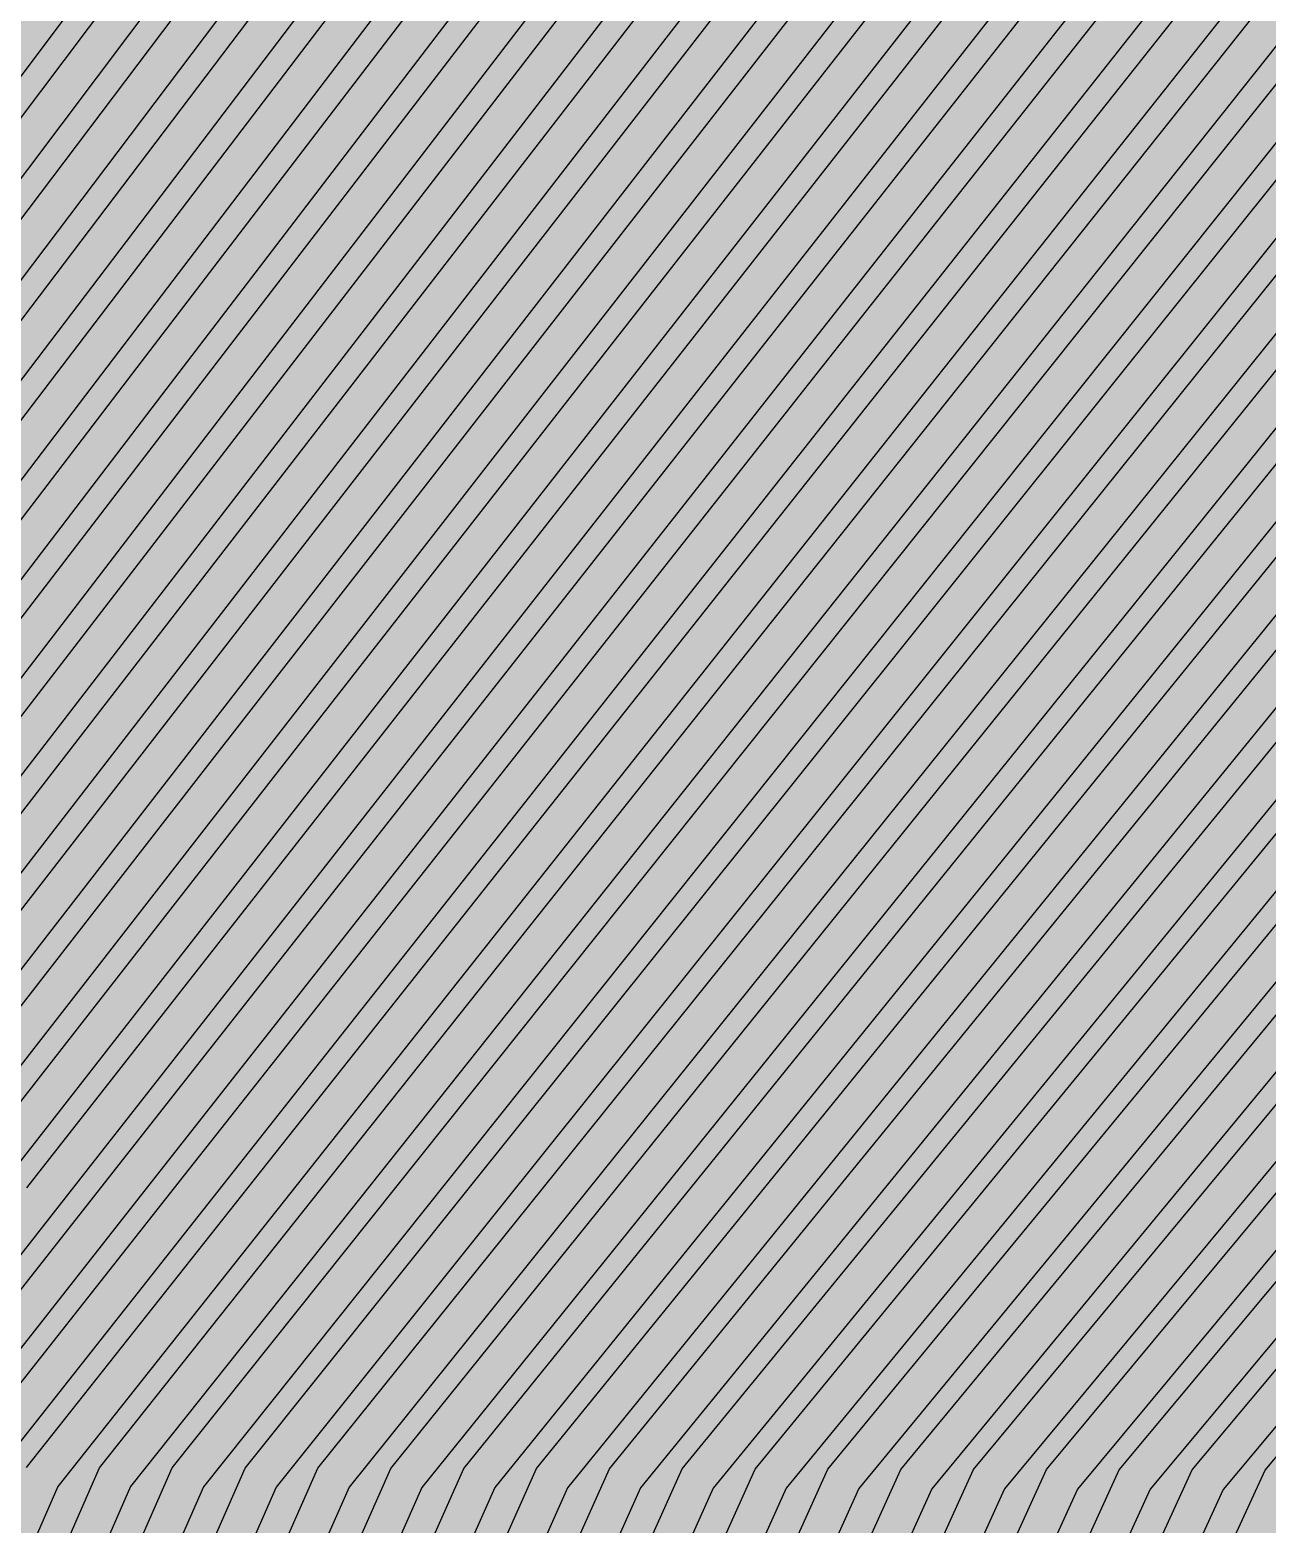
# Model space of a CAD drawing. Header units: metres. Extents: x -7231 to 10969, y -37556 to 1873.
# Drawn here: x 2999.5 to 3067.8, y -18684.9 to -18602.4 of the extents above; entities that cross this region are included whole.
import ezdxf

# ---------------------------------------------------------------- set-up
doc = ezdxf.new("R2010")
doc.units = ezdxf.units.M
for name, color, linetype in [('Metal1', 4, 'CONTINUOUS'), ('Metal2', 3, 'CONTINUOUS'), ('Polyimide', 7, 'CONTINUOUS')]:
    doc.layers.add(name, color=color, linetype=linetype)

msp = doc.modelspace()

# ---------------------------------------------------------------- hatches: boundary and pattern name
at = {"layer": 'Polyimide'}
msp.add_hatch(color=7, dxfattribs=at).paths.add_polyline_path([(4065.685, -467.996), (4066.672, -501.995), (4068.513, -535.993), (4071.413, -569.991), (4075.544, -603.989), (4081.042, -637.988), (4088.01, -671.986), (4096.523, -705.984), (4106.624, -739.982), (4118.329, -773.98), (4131.629, -807.979), (4146.494, -841.977), (4162.868, -875.975), (4180.679, -909.973), (4199.833, -943.972), (4220.224, -977.97), (4241.727, -1011.968), (4264.208, -1045.966), (4287.52, -1079.964), (4311.508, -1113.963), (4336.009, -1147.961), (4360.855, -1181.959), (4385.875, -1215.957), (4410.895, -1249.956), (4435.741, -1283.954), (4460.242, -1317.952), (4484.23, -1351.95), (4507.542, -1385.948), (4530.023, -1419.947), (4551.526, -1453.945), (4571.917, -1487.943), (4591.071, -1521.941), (4608.882, -1555.94), (4625.256, -1589.938), (4640.121, -1623.936), (4653.421, -1657.934), (4665.126, -1691.932), (4675.227, -1725.931), (4683.74, -1759.929), (4690.708, -1793.927), (4696.206, -1827.925), (4700.337, -1861.924), (4703.237, -1895.922), (4705.078, -1929.92), (4706.065, -1963.918), (4706.444, -1997.916), (4706.5, -2031.915), (4706.5, -4793.022), (4709.95, -4838.39), (4720.222, -4882.714), (4737.078, -4924.976), (4760.131, -4964.202), (4788.851, -4999.49), (4822.578, -5030.03), (4860.534, -5055.118), (4901.849, -5074.177), (4901.849, -5074.177), (4970.678, -5105.229), (5034.704, -5145.258), (5092.763, -5193.537), (5143.8, -5249.187), (5186.885, -5311.198), (5221.237, -5378.441), (5246.229, -5449.694), (5261.409, -5523.662), (5266.5, -5599), (5261.409, -5674.338), (5246.229, -5748.306), (5221.237, -5819.559), (5186.885, -5886.802), (5143.8, -5948.813), (5092.763, -6004.463), (5034.704, -6052.742), (4970.678, -6092.771), (4901.849, -6123.823), (4860.534, -6142.882), (4822.578, -6167.97), (4788.851, -6198.51), (4760.131, -6233.798), (4737.078, -6273.024), (4720.222, -6315.286), (4709.95, -6359.61), (4706.5, -6404.978), (4706.5, -9221.517), (4709.95, -9266.885), (4720.222, -9311.209), (4737.078, -9353.47), (4760.131, -9392.696), (4788.851, -9427.985), (4822.578, -9458.524), (4860.534, -9483.612), (4901.849, -9502.672), (4970.678, -9533.723), (5034.704, -9573.752), (5092.763, -9622.031), (5143.8, -9677.682), (5186.885, -9739.692), (5221.237, -9806.936), (5246.229, -9878.189), (5261.409, -9952.157), (5266.5, -10027.494), (5261.409, -10102.832), (5246.229, -10176.8), (5221.237, -10248.053), (5186.885, -10315.297), (5143.8, -10377.307), (5092.763, -10432.958), (5034.704, -10481.237), (4970.678, -10521.266), (4901.849, -10552.317), (4860.534, -10571.377), (4822.578, -10596.465), (4788.851, -10627.004), (4760.131, -10662.293), (4737.078, -10701.519), (4720.222, -10743.78), (4709.95, -10788.104), (4706.5, -10833.472), (4706.5, -13650.011), (4709.95, -13695.379), (4720.222, -13739.703), (4737.078, -13781.964), (4760.131, -13821.191), (4788.851, -13856.479), (4822.578, -13887.019), (4860.534, -13912.107), (4901.849, -13931.166), (4970.678, -13962.218), (5034.704, -14002.247), (5092.763, -14050.526), (5143.8, -14106.176), (5186.885, -14168.187), (5221.237, -14235.43), (5246.229, -14306.683), (5261.409, -14380.651), (5266.5, -14455.989), (5261.409, -14531.327), (5246.229, -14605.295), (5221.237, -14676.548), (5186.885, -14743.791), (5143.8, -14805.802), (5092.763, -14861.452), (5034.704, -14909.731), (4970.678, -14949.76), (4901.849, -14980.812), (4860.534, -14999.871), (4822.578, -15024.959), (4788.851, -15055.499), (4760.131, -15090.787), (4737.078, -15130.013), (4720.222, -15172.275), (4709.95, -15216.599), (4706.5, -15261.967), (4706.5, -15455.989), (4720.946, -15750.04), (4764.144, -16041.26), (4835.679, -16326.843), (4934.861, -16604.039), (5060.736, -16870.179), (5212.091, -17122.7), (5387.469, -17359.169), (5585.18, -17577.309), (5803.32, -17775.02), (6039.789, -17950.398), (6292.31, -18101.753), (6558.45, -18227.628), (6835.646, -18326.81), (7121.229, -18398.345), (7412.449, -18441.543), (7706.5, -18455.989), (9969.006, -18455.989), (10047.42, -18459.841), (10125.078, -18471.361), (10201.234, -18490.437), (10275.153, -18516.885), (10346.123, -18550.452), (10413.462, -18590.813), (10476.521, -18637.581), (10534.691, -18690.304), (10587.414, -18748.474), (10634.182, -18811.533), (10674.543, -18878.872), (10708.11, -18949.842), (10734.558, -19023.761), (10753.634, -19099.917), (10765.154, -19177.575), (10769.006, -19255.989), (10769.006, -20895.799), (10730.236, -20951.41), (10694.602, -21009.081), (10662.212, -21068.634), (10633.167, -21129.888), (10607.555, -21192.656), (10585.454, -21256.743), (10566.932, -21321.956), (10552.046, -21388.093), (10540.842, -21454.952), (10533.353, -21522.329), (10529.603, -21590.016), (10529.603, -21657.808), (10533.353, -21725.496), (10540.842, -21792.872), (10552.046, -21859.732), (10566.932, -21925.869), (10585.454, -21991.081), (10607.555, -22055.169), (10633.167, -22117.936), (10662.212, -22179.19), (10694.602, -22238.743), (10730.236, -22296.414), (10769.006, -22352.025), (10769.006, -32454.235), (10728.741, -32510.486), (10691.716, -32568.919), (10658.048, -32629.35), (10627.845, -32691.585), (10601.204, -32755.425), (10578.208, -32820.667), (10558.932, -32887.104), (10543.437, -32954.522), (10531.772, -33022.708), (10523.975, -33091.443), (10520.07, -33160.509), (10520.07, -33229.686), (10523.975, -33298.752), (10531.772, -33367.487), (10543.437, -33435.673), (10558.932, -33503.092), (10578.208, -33569.528), (10601.204, -33634.77), (10627.845, -33698.611), (10658.048, -33760.845), (10691.716, -33821.276), (10728.741, -33879.71), (10769.006, -33935.96), (10769.006, -36556), (10765.154, -36634.413), (10753.634, -36712.072), (10734.558, -36788.227), (10708.11, -36862.146), (10674.543, -36933.117), (10634.182, -37000.456), (10587.414, -37063.514), (10534.691, -37121.685), (10476.521, -37174.408), (10413.462, -37221.175), (10346.123, -37261.537), (10275.153, -37295.103), (10201.234, -37321.552), (10125.078, -37340.628), (10047.42, -37352.147), (9969.006, -37356), (-6231.006, -37356), (-6309.42, -37352.147), (-6387.078, -37340.628), (-6463.234, -37321.552), (-6537.153, -37295.103), (-6608.123, -37261.537), (-6675.462, -37221.175), (-6738.521, -37174.408), (-6796.691, -37121.685), (-6849.414, -37063.514), (-6896.182, -37000.456), (-6936.543, -36933.117), (-6970.11, -36862.146), (-6996.558, -36788.227), (-7015.634, -36712.072), (-7027.154, -36634.413), (-7031.006, -36556), (-7031.006, -33936.003), (-6990.735, -33879.75), (-6953.705, -33821.313), (-6920.032, -33760.88), (-6889.824, -33698.641), (-6863.179, -33634.797), (-6840.18, -33569.55), (-6820.901, -33503.109), (-6805.403, -33435.685), (-6793.736, -33367.494), (-6785.938, -33298.753), (-6782.032, -33229.682), (-6782.032, -33160.5), (-6785.938, -33091.429), (-6793.736, -33022.688), (-6805.403, -32954.497), (-6820.901, -32887.073), (-6840.18, -32820.632), (-6863.179, -32755.385), (-6889.824, -32691.541), (-6920.032, -32629.303), (-6953.705, -32568.869), (-6990.735, -32510.432), (-7031.006, -32454.179), (-7031.006, -22364.831), (-6990.735, -22308.578), (-6953.705, -22250.141), (-6920.032, -22189.707), (-6889.824, -22127.469), (-6863.179, -22063.624), (-6840.18, -21998.377), (-6820.901, -21931.936), (-6805.403, -21864.513), (-6793.736, -21796.322), (-6785.938, -21727.581), (-6782.032, -21658.51), (-6782.032, -21589.328), (-6785.938, -21520.256), (-6793.736, -21451.516), (-6805.403, -21383.325), (-6820.901, -21315.901), (-6840.18, -21249.46), (-6863.179, -21184.213), (-6889.824, -21120.369), (-6920.032, -21058.13), (-6953.705, -20997.696), (-6990.735, -20939.26), (-7031.006, -20883.007), (-7031.006, -19255.989), (-7027.154, -19177.575), (-7015.634, -19099.917), (-6996.558, -19023.761), (-6970.11, -18949.842), (-6936.543, -18878.872), (-6896.182, -18811.533), (-6849.414, -18748.474), (-6796.691, -18690.304), (-6738.521, -18637.581), (-6675.462, -18590.813), (-6608.123, -18550.452), (-6537.153, -18516.885), (-6463.234, -18490.437), (-6387.078, -18471.361), (-6309.42, -18459.841), (-6231.006, -18455.989), (-3968.5, -18455.989), (-3674.449, -18441.543), (-3383.229, -18398.345), (-3097.646, -18326.81), (-2820.45, -18227.628), (-2554.31, -18101.753), (-2301.789, -17950.398), (-2065.32, -17775.02), (-1847.18, -17577.309), (-1649.469, -17359.169), (-1474.091, -17122.7), (-1322.736, -16870.179), (-1196.861, -16604.039), (-1097.679, -16326.843), (-1026.144, -16041.26), (-982.946, -15750.04), (-968.5, -15455.989), (-968.5, -15261.967), (-971.95, -15216.599), (-982.222, -15172.275), (-999.078, -15130.013), (-1022.131, -15090.787), (-1050.851, -15055.499), (-1084.578, -15024.959), (-1122.534, -14999.871), (-1163.849, -14980.812), (-1232.678, -14949.76), (-1296.704, -14909.731), (-1354.763, -14861.452), (-1405.8, -14805.802), (-1448.885, -14743.791), (-1483.237, -14676.548), (-1508.229, -14605.295), (-1523.409, -14531.327), (-1528.5, -14455.989), (-1523.409, -14380.651), (-1508.229, -14306.683), (-1483.237, -14235.43), (-1448.885, -14168.187), (-1405.8, -14106.176), (-1354.763, -14050.526), (-1296.704, -14002.247), (-1232.678, -13962.218), (-1163.849, -13931.166), (-1122.534, -13912.107), (-1084.578, -13887.019), (-1050.851, -13856.479), (-1022.131, -13821.191), (-999.078, -13781.964), (-982.222, -13739.703), (-971.95, -13695.379), (-968.5, -13650.011), (-968.5, -12309.637), (-971.95, -12264.269), (-982.222, -12219.945), (-999.078, -12177.684), (-1022.131, -12138.458), (-1050.851, -12103.169), (-1084.578, -12072.629), (-1122.534, -12047.541), (-1163.849, -12028.482), (-1232.678, -11997.43), (-1296.704, -11957.401), (-1354.763, -11909.123), (-1405.8, -11853.472), (-1448.885, -11791.462), (-1483.237, -11724.218), (-1508.229, -11652.965), (-1523.409, -11578.997), (-1528.5, -11503.659), (-1523.409, -11428.322), (-1508.229, -11354.354), (-1483.237, -11283.1), (-1448.885, -11215.857), (-1405.8, -11153.846), (-1354.763, -11098.196), (-1296.704, -11049.917), (-1232.678, -11009.888), (-1163.849, -10978.837), (-1122.534, -10959.777), (-1084.578, -10934.689), (-1050.851, -10904.15), (-1022.131, -10868.861), (-999.078, -10829.635), (-982.222, -10787.374), (-971.95, -10743.049), (-968.5, -10697.682), (-968.5, -9357.307), (-971.95, -9311.94), (-982.222, -9267.615), (-999.078, -9225.354), (-1022.131, -9186.128), (-1050.851, -9150.839), (-1084.578, -9120.3), (-1122.534, -9095.212), (-1163.849, -9076.152), (-1163.849, -9076.152), (-1232.678, -9045.101), (-1296.704, -9005.072), (-1354.763, -8956.793), (-1405.8, -8901.142), (-1448.885, -8839.132), (-1483.237, -8771.889), (-1508.229, -8700.635), (-1523.409, -8626.667), (-1528.5, -8551.33), (-1523.409, -8475.992), (-1508.229, -8402.024), (-1483.237, -8330.771), (-1448.885, -8263.527), (-1405.8, -8201.517), (-1354.763, -8145.866), (-1296.704, -8097.588), (-1232.678, -8057.559), (-1163.849, -8026.507), (-1163.849, -8026.507), (-1122.534, -8007.448), (-1084.578, -7982.359), (-1050.851, -7951.82), (-1022.131, -7916.531), (-999.078, -7877.305), (-982.222, -7835.044), (-971.95, -7790.72), (-968.5, -7745.352), (-968.5, -6404.978), (-971.95, -6359.61), (-982.222, -6315.286), (-999.078, -6273.024), (-1022.131, -6233.798), (-1050.851, -6198.51), (-1084.578, -6167.97), (-1122.534, -6142.882), (-1163.849, -6123.823), (-1163.849, -6123.823), (-1232.678, -6092.771), (-1296.704, -6052.742), (-1354.763, -6004.463), (-1405.8, -5948.813), (-1448.885, -5886.802), (-1483.237, -5819.559), (-1508.229, -5748.306), (-1523.409, -5674.338), (-1528.5, -5599), (-1523.409, -5523.662), (-1508.229, -5449.694), (-1483.237, -5378.441), (-1448.885, -5311.198), (-1405.8, -5249.187), (-1354.763, -5193.537), (-1296.704, -5145.258), (-1232.678, -5105.229), (-1163.849, -5074.177), (-1163.849, -5074.177), (-1122.534, -5055.118), (-1084.578, -5030.03), (-1050.851, -4999.49), (-1022.131, -4964.202), (-999.078, -4924.976), (-982.222, -4882.714), (-971.95, -4838.39), (-968.5, -4793.022), (-968.5, -2031.915), (-968.443, -1997.916), (-968.056, -1963.918), (-967.051, -1929.92), (-965.176, -1895.922), (-962.222, -1861.924), (-958.014, -1827.925), (-952.413, -1793.927), (-945.314, -1759.929), (-936.642, -1725.931), (-926.352, -1691.932), (-914.428, -1657.934), (-900.878, -1623.936), (-885.736, -1589.938), (-869.055, -1555.94), (-850.911, -1521.941), (-831.398, -1487.943), (-810.626, -1453.945), (-788.721, -1419.947), (-765.819, -1385.948), (-742.071, -1351.95), (-717.634, -1317.952), (-692.674, -1283.954), (-667.363, -1249.956), (-641.875, -1215.957), (-616.387, -1181.959), (-591.076, -1147.961), (-566.116, -1113.963), (-541.679, -1079.964), (-517.931, -1045.966), (-495.029, -1011.968), (-473.124, -977.97), (-452.352, -943.972), (-432.839, -909.973), (-414.695, -875.975), (-398.014, -841.977), (-382.872, -807.979), (-369.322, -773.98), (-357.398, -739.982), (-347.108, -705.984), (-338.436, -671.986), (-331.337, -637.988), (-325.736, -603.989), (-321.528, -569.991), (-318.574, -535.993), (-316.699, -501.995), (-315.694, -467.996), (-315.307, -433.998), (-315.25, -400), (-315.25, 401), (-315.25, 451), (-315.25, 1644), (-270.25, 1644), (-270.025, 1637.133), (-269.352, 1630.295), (-268.232, 1623.516), (-266.672, 1616.824), (-264.678, 1610.249), (-262.257, 1603.818), (-259.422, 1597.56), (-256.183, 1591.5), (-252.554, 1585.665), (-248.552, 1580.08), (-244.193, 1574.769), (-239.496, 1569.754), (-234.481, 1565.057), (-229.17, 1560.698), (-223.585, 1556.696), (-217.75, 1553.067), (-211.69, 1549.828), (-205.432, 1546.993), (-199.001, 1544.572), (-192.426, 1542.578), (-185.734, 1541.018), (-178.955, 1539.898), (-172.117, 1539.225), (-165.25, 1539), (-158.383, 1539.225), (-151.545, 1539.898), (-144.766, 1541.018), (-138.074, 1542.578), (-131.499, 1544.572), (-125.068, 1546.993), (-118.81, 1549.828), (-112.75, 1553.067), (-106.915, 1556.696), (-101.33, 1560.698), (-96.019, 1565.057), (-91.004, 1569.754), (-86.307, 1574.769), (-81.948, 1580.08), (-77.946, 1585.665), (-74.317, 1591.5), (-71.078, 1597.56), (-68.243, 1603.818), (-65.822, 1610.249), (-63.828, 1616.824), (-62.268, 1623.516), (-61.148, 1630.295), (-60.475, 1637.133), (-60.25, 1644), (1853, 1644), (1853, 1573), (3815.25, 1573), (3815.464, 1579.54), (3816.106, 1586.053), (3817.171, 1592.509), (3818.657, 1598.882), (3820.557, 1605.144), (3822.862, 1611.268), (3825.563, 1617.229), (3828.647, 1623), (3832.103, 1628.557), (3835.915, 1633.876), (3840.066, 1638.935), (3844.539, 1643.711), (3849.315, 1648.184), (3854.374, 1652.335), (3859.693, 1656.147), (3865.25, 1659.603), (3871.021, 1662.687), (3876.982, 1665.388), (3883.106, 1667.693), (3889.368, 1669.593), (3895.741, 1671.079), (3902.197, 1672.144), (3908.71, 1672.786), (3915.25, 1673), (3921.79, 1672.786), (3928.303, 1672.144), (3934.759, 1671.079), (3941.132, 1669.593), (3947.394, 1667.693), (3953.518, 1665.388), (3959.479, 1662.687), (3965.25, 1659.603), (3970.807, 1656.147), (3976.126, 1652.335), (3981.185, 1648.184), (3985.961, 1643.711), (3990.434, 1638.935), (3994.585, 1633.876), (3998.397, 1628.557), (4001.853, 1623), (4004.937, 1617.229), (4007.638, 1611.268), (4009.943, 1605.144), (4011.843, 1598.882), (4013.329, 1592.509), (4014.394, 1586.053), (4015.036, 1579.54), (4015.25, 1573), (4065.25, 1573), (4065.25, 451), (4065.25, 401), (4065.25, -400), (4065.306, -433.998), (4065.685, -467.996)])

# ---------------------------------------------------------------- linework, layer by layer
at = {"layer": 'Metal1'}
for points in [[(2987.063, -18666.333), (3004.512, -18643.833), (3021.961, -18621.332), (3039.41, -18598.831), (3056.859, -18576.33), (3074.308, -18553.83), (3091.756, -18531.329), (3109.205, -18508.828), (3126.654, -18486.328), (3144.103, -18463.827), (3161.552, -18441.326)], [(2987.95, -18643.838), (3005.144, -18621.337), (3022.339, -18598.837), (3039.533, -18576.336), (3056.728, -18553.835), (3073.923, -18531.335), (3091.117, -18508.834), (3108.312, -18486.333), (3125.506, -18463.833), (3142.701, -18441.332)], [(2988.328, -18621.343), (3005.268, -18598.842), (3022.208, -18576.342), (3039.149, -18553.841), (3056.089, -18531.34), (3073.029, -18508.84), (3089.969, -18486.339), (3106.91, -18463.838), (3123.85, -18441.338)], [(2991.219, -18681.774), (3003.372, -18666.328), (3021.075, -18643.827), (3038.778, -18621.326), (3056.481, -18598.826), (3074.184, -18576.325), (3091.887, -18553.824), (3109.59, -18531.324), (3127.293, -18508.823), (3144.996, -18486.322), (3162.699, -18463.822), (3180.403, -18441.321)], [(2995.217, -18666.33), (3012.793, -18643.83), (3030.369, -18621.329), (3047.945, -18598.828), (3065.521, -18576.328), (3083.097, -18553.827), (3100.673, -18531.326), (3118.249, -18508.826), (3135.825, -18486.325), (3153.401, -18463.824), (3170.977, -18441.324)], [(2996.231, -18643.835), (3013.553, -18621.335), (3030.874, -18598.834), (3048.196, -18576.333), (3065.518, -18553.833), (3082.84, -18531.332), (3100.161, -18508.831), (3117.483, -18486.331), (3134.805, -18463.83), (3152.126, -18441.329)], [(2996.736, -18621.34), (3013.803, -18598.84), (3030.871, -18576.339), (3047.938, -18553.838), (3065.006, -18531.338), (3082.073, -18508.837), (3099.141, -18486.336), (3116.208, -18463.836), (3133.275, -18441.335)], [(2999.271, -18681.79), (3011.526, -18666.325), (3029.356, -18643.824), (3047.186, -18621.324), (3065.016, -18598.823), (3082.847, -18576.322), (3100.677, -18553.822), (3118.507, -18531.321), (3136.337, -18508.82), (3154.168, -18486.319), (3171.998, -18463.819), (3189.828, -18441.318)], [(2999.408, -18702.831), (3000.134, -18698.164), (3007.323, -18681.806), (3019.68, -18666.322), (3037.637, -18643.822), (3055.594, -18621.321), (3073.552, -18598.82), (3091.509, -18576.32), (3109.467, -18553.819), (3127.424, -18531.318), (3145.381, -18508.817), (3163.339, -18486.317), (3181.296, -18463.816), (3199.253, -18441.315)], [(3005.25, -19211.92), (3005.986, -18721.018), (3006.713, -18711.87), (3007.418, -18702.831), (3008.15, -18698.162), (3015.375, -18681.821), (3027.834, -18666.32), (3045.918, -18643.819), (3064.003, -18621.318), (3082.087, -18598.817), (3100.172, -18576.317), (3118.256, -18553.816), (3136.341, -18531.315), (3154.425, -18508.815), (3172.51, -18486.314), (3190.594, -18463.813), (3208.679, -18441.313)], [(3013.25, -19211.919), (3013.986, -18721.019), (3014.718, -18711.869), (3015.428, -18702.83), (3016.165, -18698.161), (3023.426, -18681.837), (3035.988, -18666.317), (3054.2, -18643.816), (3072.411, -18621.316), (3090.623, -18598.815), (3108.834, -18576.314), (3127.046, -18553.813), (3145.258, -18531.313), (3163.469, -18508.812), (3181.681, -18486.311), (3199.893, -18463.811), (3218.104, -18441.31)], [(3021.25, -19211.919), (3021.986, -18721.021), (3022.723, -18711.869), (3023.438, -18702.829), (3024.18, -18698.159), (3031.477, -18681.853), (3044.142, -18666.314), (3062.481, -18643.814), (3080.82, -18621.313), (3099.158, -18598.812), (3117.497, -18576.312), (3135.836, -18553.811), (3154.175, -18531.31), (3172.513, -18508.809), (3190.852, -18486.309), (3209.191, -18463.808), (3227.53, -18441.307)], [(3029.25, -19211.919), (3029.986, -18721.022), (3030.728, -18711.868), (3031.448, -18702.828), (3032.196, -18698.158), (3039.528, -18681.869), (3052.296, -18666.312), (3070.762, -18643.811), (3089.228, -18621.31), (3107.694, -18598.81), (3126.16, -18576.309), (3144.626, -18553.808), (3163.091, -18531.308), (3181.557, -18508.807), (3200.023, -18486.306), (3218.489, -18463.805), (3236.955, -18441.305)], [(3037.25, -19211.918), (3037.986, -18721.023), (3038.733, -18711.868), (3039.458, -18702.827), (3040.211, -18698.156), (3047.579, -18681.885), (3060.45, -18666.309), (3079.043, -18643.808), (3097.636, -18621.308), (3116.229, -18598.807), (3134.822, -18576.306), (3153.415, -18553.806), (3172.008, -18531.305), (3190.601, -18508.804), (3209.194, -18486.304), (3227.787, -18463.803), (3246.38, -18441.302)], [(3045.25, -19211.918), (3045.986, -18721.025), (3046.739, -18711.867), (3047.468, -18702.827), (3048.226, -18698.154), (3055.63, -18681.901), (3068.604, -18666.306), (3087.324, -18643.806), (3106.045, -18621.305), (3124.765, -18598.804), (3143.485, -18576.304), (3162.205, -18553.803), (3180.925, -18531.302), (3199.645, -18508.802), (3218.365, -18486.301), (3237.086, -18463.8), (3255.806, -18441.3)], [(3053.25, -19211.917), (3053.986, -18721.026), (3054.744, -18711.866), (3055.478, -18702.826), (3056.241, -18698.153), (3063.681, -18681.917), (3076.758, -18666.304), (3095.606, -18643.803), (3114.453, -18621.303), (3133.3, -18598.802), (3152.147, -18576.301), (3170.995, -18553.8), (3189.842, -18531.3), (3208.689, -18508.799), (3227.537, -18486.298), (3246.384, -18463.798), (3265.231, -18441.297)], [(3163.132, -18442.552), (3145.683, -18465.053), (3128.235, -18487.553), (3110.786, -18510.054), (3093.337, -18532.555), (3075.888, -18555.055), (3058.439, -18577.556), (3040.99, -18600.057), (3023.542, -18622.557), (3006.093, -18645.058), (2988.644, -18667.559)], [(3144.29, -18442.546), (3127.095, -18465.047), (3109.901, -18487.548), (3092.706, -18510.048), (3075.512, -18532.549), (3058.317, -18555.05), (3041.123, -18577.55), (3023.928, -18600.051), (3006.733, -18622.552), (2989.539, -18645.053)], [(3125.448, -18442.541), (3108.508, -18465.041), (3091.567, -18487.542), (3074.627, -18510.043), (3057.687, -18532.543), (3040.746, -18555.044), (3023.806, -18577.545), (3006.866, -18600.045), (2989.925, -18622.546)], [(3181.974, -18442.558), (3164.271, -18465.058), (3146.568, -18487.559), (3128.865, -18510.06), (3111.162, -18532.56), (3093.459, -18555.061), (3075.756, -18577.562), (3058.053, -18600.062), (3040.35, -18622.563), (3022.647, -18645.064), (3004.943, -18667.564), (2992.951, -18682.807)], [(3191.395, -18442.56), (3173.565, -18465.061), (3155.735, -18487.562), (3137.905, -18510.062), (3120.075, -18532.563), (3102.244, -18555.064), (3084.414, -18577.564), (3066.584, -18600.065), (3048.754, -18622.566), (3030.923, -18645.066), (3013.093, -18667.567), (3001, -18682.828), (2994.056, -18698.728)], [(3172.553, -18442.555), (3154.977, -18465.055), (3137.401, -18487.556), (3119.825, -18510.057), (3102.249, -18532.558), (3084.673, -18555.058), (3067.097, -18577.559), (3049.522, -18600.06), (3031.946, -18622.56), (3014.37, -18645.061), (2996.794, -18667.562)], [(3153.711, -18442.549), (3136.389, -18465.05), (3119.068, -18487.551), (3101.746, -18510.051), (3084.424, -18532.552), (3067.103, -18555.053), (3049.781, -18577.553), (3032.459, -18600.054), (3015.137, -18622.555), (2997.816, -18645.055)], [(3134.869, -18442.544), (3117.801, -18465.044), (3100.734, -18487.545), (3083.667, -18510.046), (3066.599, -18532.546), (3049.532, -18555.047), (3032.464, -18577.548), (3015.397, -18600.048), (2998.329, -18622.549)], [(3200.817, -18442.563), (3182.859, -18465.064), (3164.902, -18487.564), (3146.945, -18510.065), (3128.987, -18532.566), (3111.03, -18555.066), (3093.072, -18577.567), (3075.115, -18600.068), (3057.158, -18622.568), (3039.2, -18645.069), (3021.243, -18667.57), (3009.049, -18682.849), (3002.07, -18698.73), (3001.396, -18703.063), (3000.702, -18712.025), (3000.014, -18721.095), (3000.75, -19211.92)], [(3210.238, -18442.566), (3192.153, -18465.066), (3174.069, -18487.567), (3155.984, -18510.068), (3137.9, -18532.568), (3119.815, -18555.069), (3101.731, -18577.57), (3083.646, -18600.07), (3065.562, -18622.571), (3047.477, -18645.072), (3029.393, -18667.572), (3017.098, -18682.87), (3010.085, -18698.731), (3009.405, -18703.064), (3008.707, -18712.025), (3008.014, -18721.097), (3008.75, -19211.92)], [(3219.659, -18442.568), (3201.447, -18465.069), (3183.236, -18487.57), (3165.024, -18510.07), (3146.812, -18532.571), (3128.601, -18555.072), (3110.389, -18577.572), (3092.177, -18600.073), (3073.966, -18622.574), (3055.754, -18645.074), (3037.543, -18667.575), (3025.146, -18682.891), (3018.099, -18698.733), (3017.415, -18703.064), (3016.712, -18712.026), (3016.014, -18721.099), (3016.75, -19211.919)], [(3229.08, -18442.571), (3210.741, -18465.072), (3192.402, -18487.572), (3174.064, -18510.073), (3155.725, -18532.574), (3137.386, -18555.074), (3119.047, -18577.575), (3100.709, -18600.076), (3082.37, -18622.576), (3064.031, -18645.077), (3045.692, -18667.578), (3033.195, -18682.912), (3026.114, -18698.735), (3025.425, -18703.065), (3024.717, -18712.026), (3024.014, -18721.101), (3024.75, -19211.919)], [(3238.501, -18442.574), (3220.035, -18465.074), (3201.569, -18487.575), (3183.103, -18510.076), (3164.637, -18532.576), (3146.172, -18555.077), (3127.706, -18577.578), (3109.24, -18600.078), (3090.774, -18622.579), (3072.308, -18645.08), (3053.842, -18667.58), (3041.243, -18682.932), (3034.128, -18698.736), (3033.435, -18703.066), (3032.722, -18712.027), (3032.014, -18721.103), (3032.75, -19211.919)], [(3247.922, -18442.576), (3229.329, -18465.077), (3210.736, -18487.578), (3192.143, -18510.078), (3173.55, -18532.579), (3154.957, -18555.08), (3136.364, -18577.58), (3117.771, -18600.081), (3099.178, -18622.582), (3080.585, -18645.082), (3061.992, -18667.583), (3049.291, -18682.953), (3042.143, -18698.738), (3041.445, -18703.067), (3040.727, -18712.027), (3040.014, -18721.104), (3040.75, -19211.918)], [(3257.343, -18442.579), (3238.623, -18465.079), (3219.903, -18487.58), (3201.183, -18510.081), (3182.463, -18532.581), (3163.743, -18555.082), (3145.022, -18577.583), (3126.302, -18600.084), (3107.582, -18622.584), (3088.862, -18645.085), (3070.142, -18667.586), (3057.339, -18682.974), (3050.157, -18698.74), (3049.455, -18703.068), (3048.732, -18712.028), (3048.014, -18721.106), (3048.75, -19211.918)], [(3266.764, -18442.581), (3247.917, -18465.082), (3229.07, -18487.583), (3210.223, -18510.083), (3191.375, -18532.584), (3172.528, -18555.085), (3153.681, -18577.585), (3134.833, -18600.086), (3115.986, -18622.587), (3097.139, -18645.087), (3078.292, -18667.588), (3065.387, -18682.994), (3058.172, -18698.741), (3057.465, -18703.068), (3056.737, -18712.028), (3056.014, -18721.108), (3056.75, -19211.917)]]:
    msp.add_lwpolyline(points, dxfattribs=at)
at = {"layer": 'Metal2'}
for points in [[(2982.986, -18666.335), (3000.372, -18643.834), (3017.757, -18621.333), (3035.142, -18598.833), (3052.527, -18576.332), (3069.913, -18553.831), (3087.298, -18531.331), (3104.683, -18508.83), (3122.068, -18486.329), (3139.454, -18463.828), (3156.839, -18441.328)], [(2983.809, -18643.84), (3000.94, -18621.339), (3018.071, -18598.838), (3035.202, -18576.338), (3052.333, -18553.837), (3069.464, -18531.336), (3086.595, -18508.835), (3103.726, -18486.335), (3120.857, -18463.834), (3137.988, -18441.333)], [(2991.14, -18666.332), (3008.653, -18643.831), (3026.165, -18621.33), (3043.678, -18598.83), (3061.19, -18576.329), (3078.702, -18553.828), (3096.215, -18531.328), (3113.727, -18508.827), (3131.24, -18486.326), (3148.752, -18463.826), (3166.264, -18441.325)], [(2992.09, -18643.837), (3009.349, -18621.336), (3026.607, -18598.835), (3043.865, -18576.335), (3061.123, -18553.834), (3078.381, -18531.333), (3095.639, -18508.833), (3112.897, -18486.332), (3130.155, -18463.831), (3147.414, -18441.331)], [(2992.532, -18621.342), (3009.536, -18598.841), (3026.54, -18576.34), (3043.543, -18553.84), (3060.547, -18531.339), (3077.551, -18508.838), (3094.555, -18486.338), (3111.559, -18463.837), (3128.563, -18441.336)], [(2995.245, -18681.782), (3007.449, -18666.326), (3025.215, -18643.826), (3042.982, -18621.325), (3060.749, -18598.824), (3078.515, -18576.324), (3096.282, -18553.823), (3114.049, -18531.322), (3131.815, -18508.822), (3149.582, -18486.321), (3167.349, -18463.82), (3185.115, -18441.319)], [(2996.127, -18698.165), (3003.297, -18681.798), (3015.603, -18666.324), (3033.497, -18643.823), (3051.39, -18621.322), (3069.284, -18598.822), (3087.178, -18576.321), (3105.072, -18553.82), (3122.966, -18531.319), (3140.859, -18508.819), (3158.753, -18486.318), (3176.647, -18463.817), (3194.541, -18441.317)], [(2999.295, -18666.329), (3016.934, -18643.828), (3034.574, -18621.328), (3052.213, -18598.827), (3069.853, -18576.326), (3087.492, -18553.826), (3105.132, -18531.325), (3122.771, -18508.824), (3140.411, -18486.324), (3158.05, -18463.823), (3175.69, -18441.322)], [(3001.25, -19211.92), (3001.986, -18721.018), (3002.711, -18711.87), (3003.413, -18702.831), (3004.142, -18698.163), (3011.349, -18681.813), (3023.757, -18666.321), (3041.778, -18643.82), (3059.799, -18621.32), (3077.82, -18598.819), (3095.841, -18576.318), (3113.861, -18553.817), (3131.882, -18531.317), (3149.903, -18508.816), (3167.924, -18486.315), (3185.945, -18463.815), (3203.966, -18441.314)], [(3009.25, -19211.92), (3009.986, -18721.019), (3010.716, -18711.869), (3011.423, -18702.83), (3012.157, -18698.162), (3019.4, -18681.829), (3031.911, -18666.318), (3050.059, -18643.818), (3068.207, -18621.317), (3086.355, -18598.816), (3104.503, -18576.315), (3122.651, -18553.815), (3140.799, -18531.314), (3158.947, -18508.813), (3177.095, -18486.313), (3195.243, -18463.812), (3213.392, -18441.311)], [(3017.25, -19211.919), (3017.986, -18721.02), (3018.721, -18711.869), (3019.433, -18702.829), (3020.173, -18698.16), (3027.452, -18681.845), (3040.065, -18666.316), (3058.34, -18643.815), (3076.615, -18621.314), (3094.891, -18598.814), (3113.166, -18576.313), (3131.441, -18553.812), (3149.716, -18531.311), (3167.991, -18508.811), (3186.267, -18486.31), (3204.542, -18463.809), (3222.817, -18441.309)], [(3025.25, -19211.919), (3025.986, -18721.021), (3026.726, -18711.868), (3027.443, -18702.829), (3028.188, -18698.158), (3035.503, -18681.861), (3048.219, -18666.313), (3066.621, -18643.812), (3085.024, -18621.312), (3103.426, -18598.811), (3121.828, -18576.31), (3140.231, -18553.81), (3158.633, -18531.309), (3177.035, -18508.808), (3195.438, -18486.307), (3213.84, -18463.807), (3232.242, -18441.306)], [(3033.25, -19211.918), (3033.986, -18721.023), (3034.731, -18711.868), (3035.453, -18702.828), (3036.203, -18698.157), (3043.554, -18681.877), (3056.373, -18666.31), (3074.903, -18643.81), (3093.432, -18621.309), (3111.962, -18598.808), (3130.491, -18576.308), (3149.02, -18553.807), (3167.55, -18531.306), (3186.079, -18508.806), (3204.609, -18486.305), (3223.138, -18463.804), (3241.668, -18441.304)], [(3041.25, -19211.918), (3041.986, -18721.024), (3042.736, -18711.867), (3043.463, -18702.827), (3044.218, -18698.155), (3051.605, -18681.893), (3064.527, -18666.308), (3083.184, -18643.807), (3101.84, -18621.306), (3120.497, -18598.806), (3139.154, -18576.305), (3157.81, -18553.804), (3176.467, -18531.304), (3195.123, -18508.803), (3213.78, -18486.302), (3232.437, -18463.802), (3251.093, -18441.301)], [(3049.25, -19211.918), (3049.986, -18721.025), (3050.741, -18711.867), (3051.473, -18702.826), (3052.234, -18698.154), (3059.655, -18681.909), (3072.681, -18666.305), (3091.465, -18643.804), (3110.249, -18621.304), (3129.032, -18598.803), (3147.816, -18576.302), (3166.6, -18553.802), (3185.384, -18531.301), (3204.167, -18508.8), (3222.951, -18486.3), (3241.735, -18463.799), (3260.518, -18441.298)], [(3057.25, -19211.917), (3057.986, -18721.027), (3058.746, -18711.866), (3059.483, -18702.825), (3060.249, -18698.152), (3067.706, -18681.925), (3080.835, -18666.303), (3099.746, -18643.802), (3118.657, -18621.301), (3137.568, -18598.801), (3156.479, -18576.3), (3175.39, -18553.799), (3194.3, -18531.299), (3213.211, -18508.798), (3232.122, -18486.297), (3251.033, -18463.796), (3269.944, -18441.296)], [(3158.422, -18442.551), (3141.036, -18465.051), (3123.651, -18487.552), (3106.266, -18510.053), (3088.881, -18532.553), (3071.495, -18555.054), (3054.11, -18577.555), (3036.725, -18600.055), (3019.339, -18622.556), (3001.954, -18645.057), (2984.569, -18667.557)], [(3139.579, -18442.545), (3122.448, -18465.046), (3105.317, -18487.546), (3088.186, -18510.047), (3071.055, -18532.548), (3053.924, -18555.048), (3036.793, -18577.549), (3019.662, -18600.05), (3002.531, -18622.55), (2985.4, -18645.051)], [(3120.737, -18442.539), (3103.861, -18465.04), (3086.984, -18487.541), (3070.107, -18510.041), (3053.23, -18532.542), (3036.354, -18555.043), (3019.477, -18577.543), (3002.6, -18600.044), (2985.723, -18622.545)], [(3177.264, -18442.556), (3159.624, -18465.057), (3141.985, -18487.558), (3124.345, -18510.058), (3106.706, -18532.559), (3089.066, -18555.06), (3071.427, -18577.56), (3053.787, -18600.061), (3036.148, -18622.562), (3018.508, -18645.062), (3000.869, -18667.563), (2988.926, -18682.797)], [(3167.843, -18442.553), (3150.33, -18465.054), (3132.818, -18487.555), (3115.306, -18510.055), (3097.793, -18532.556), (3080.281, -18555.057), (3062.768, -18577.557), (3045.256, -18600.058), (3027.744, -18622.559), (3010.231, -18645.06), (2992.719, -18667.56)], [(3149.001, -18442.548), (3131.742, -18465.048), (3114.484, -18487.549), (3097.226, -18510.05), (3079.968, -18532.551), (3062.71, -18555.051), (3045.452, -18577.552), (3028.194, -18600.053), (3010.935, -18622.553), (2993.677, -18645.054)], [(3130.158, -18442.542), (3113.155, -18465.043), (3096.151, -18487.543), (3079.147, -18510.044), (3062.143, -18532.545), (3045.139, -18555.046), (3028.135, -18577.546), (3011.131, -18600.047), (2994.127, -18622.548)], [(3186.685, -18442.559), (3168.918, -18465.06), (3151.152, -18487.56), (3133.385, -18510.061), (3115.618, -18532.562), (3097.852, -18555.062), (3080.085, -18577.563), (3062.318, -18600.064), (3044.552, -18622.564), (3026.785, -18645.065), (3009.018, -18667.566), (2996.975, -18682.818)], [(3196.106, -18442.562), (3178.212, -18465.062), (3160.318, -18487.563), (3142.425, -18510.064), (3124.531, -18532.564), (3106.637, -18555.065), (3088.743, -18577.566), (3070.849, -18600.066), (3052.956, -18622.567), (3035.062, -18645.068), (3017.168, -18667.568), (3005.024, -18682.839), (2998.063, -18698.729)], [(3205.527, -18442.564), (3187.506, -18465.065), (3169.485, -18487.566), (3151.464, -18510.066), (3133.443, -18532.567), (3115.423, -18555.068), (3097.402, -18577.568), (3079.381, -18600.069), (3061.36, -18622.57), (3043.339, -18645.07), (3025.318, -18667.571), (3013.073, -18682.86), (3006.078, -18698.731), (3005.401, -18703.063), (3004.705, -18712.025), (3004.014, -18721.096), (3004.75, -19211.92)], [(3214.948, -18442.567), (3196.8, -18465.068), (3178.652, -18487.568), (3160.504, -18510.069), (3142.356, -18532.57), (3124.208, -18555.07), (3106.06, -18577.571), (3087.912, -18600.072), (3069.764, -18622.572), (3051.616, -18645.073), (3033.468, -18667.574), (3021.122, -18682.88), (3014.092, -18698.732), (3013.41, -18703.064), (3012.71, -18712.025), (3012.014, -18721.098), (3012.75, -19211.92)], [(3224.369, -18442.57), (3206.094, -18465.07), (3187.819, -18487.571), (3169.544, -18510.072), (3151.269, -18532.572), (3132.993, -18555.073), (3114.718, -18577.574), (3096.443, -18600.074), (3078.168, -18622.575), (3059.893, -18645.076), (3041.617, -18667.576), (3029.171, -18682.901), (3022.107, -18698.734), (3021.42, -18703.065), (3020.715, -18712.026), (3020.014, -18721.1), (3020.75, -19211.919)], [(3233.79, -18442.572), (3215.388, -18465.073), (3196.986, -18487.574), (3178.584, -18510.074), (3160.181, -18532.575), (3141.779, -18555.076), (3123.377, -18577.576), (3104.974, -18600.077), (3086.572, -18622.578), (3068.17, -18645.078), (3049.767, -18667.579), (3037.219, -18682.922), (3030.121, -18698.735), (3029.43, -18703.066), (3028.72, -18712.026), (3028.014, -18721.102), (3028.75, -19211.919)], [(3243.212, -18442.575), (3224.682, -18465.076), (3206.153, -18487.576), (3187.623, -18510.077), (3169.094, -18532.578), (3150.564, -18555.078), (3132.035, -18577.579), (3113.505, -18600.08), (3094.976, -18622.58), (3076.446, -18645.081), (3057.917, -18667.582), (3045.267, -18682.943), (3038.136, -18698.737), (3037.44, -18703.066), (3036.725, -18712.027), (3036.014, -18721.103), (3036.75, -19211.918)], [(3252.633, -18442.577), (3233.976, -18465.078), (3215.32, -18487.579), (3196.663, -18510.08), (3178.006, -18532.58), (3159.35, -18555.081), (3140.693, -18577.582), (3122.037, -18600.082), (3103.38, -18622.583), (3084.723, -18645.084), (3066.067, -18667.584), (3053.315, -18682.963), (3046.15, -18698.739), (3045.45, -18703.067), (3044.73, -18712.027), (3044.014, -18721.105), (3044.75, -19211.918)], [(3262.054, -18442.58), (3243.27, -18465.081), (3224.486, -18487.581), (3205.703, -18510.082), (3186.919, -18532.583), (3168.135, -18555.083), (3149.352, -18577.584), (3130.568, -18600.085), (3111.784, -18622.585), (3093, -18645.086), (3074.217, -18667.587), (3061.363, -18682.984), (3054.165, -18698.74), (3053.46, -18703.068), (3052.735, -18712.028), (3052.014, -18721.107), (3052.75, -19211.918)]]:
    msp.add_lwpolyline(points, dxfattribs=at)

doc.saveas('drawing.dxf')
